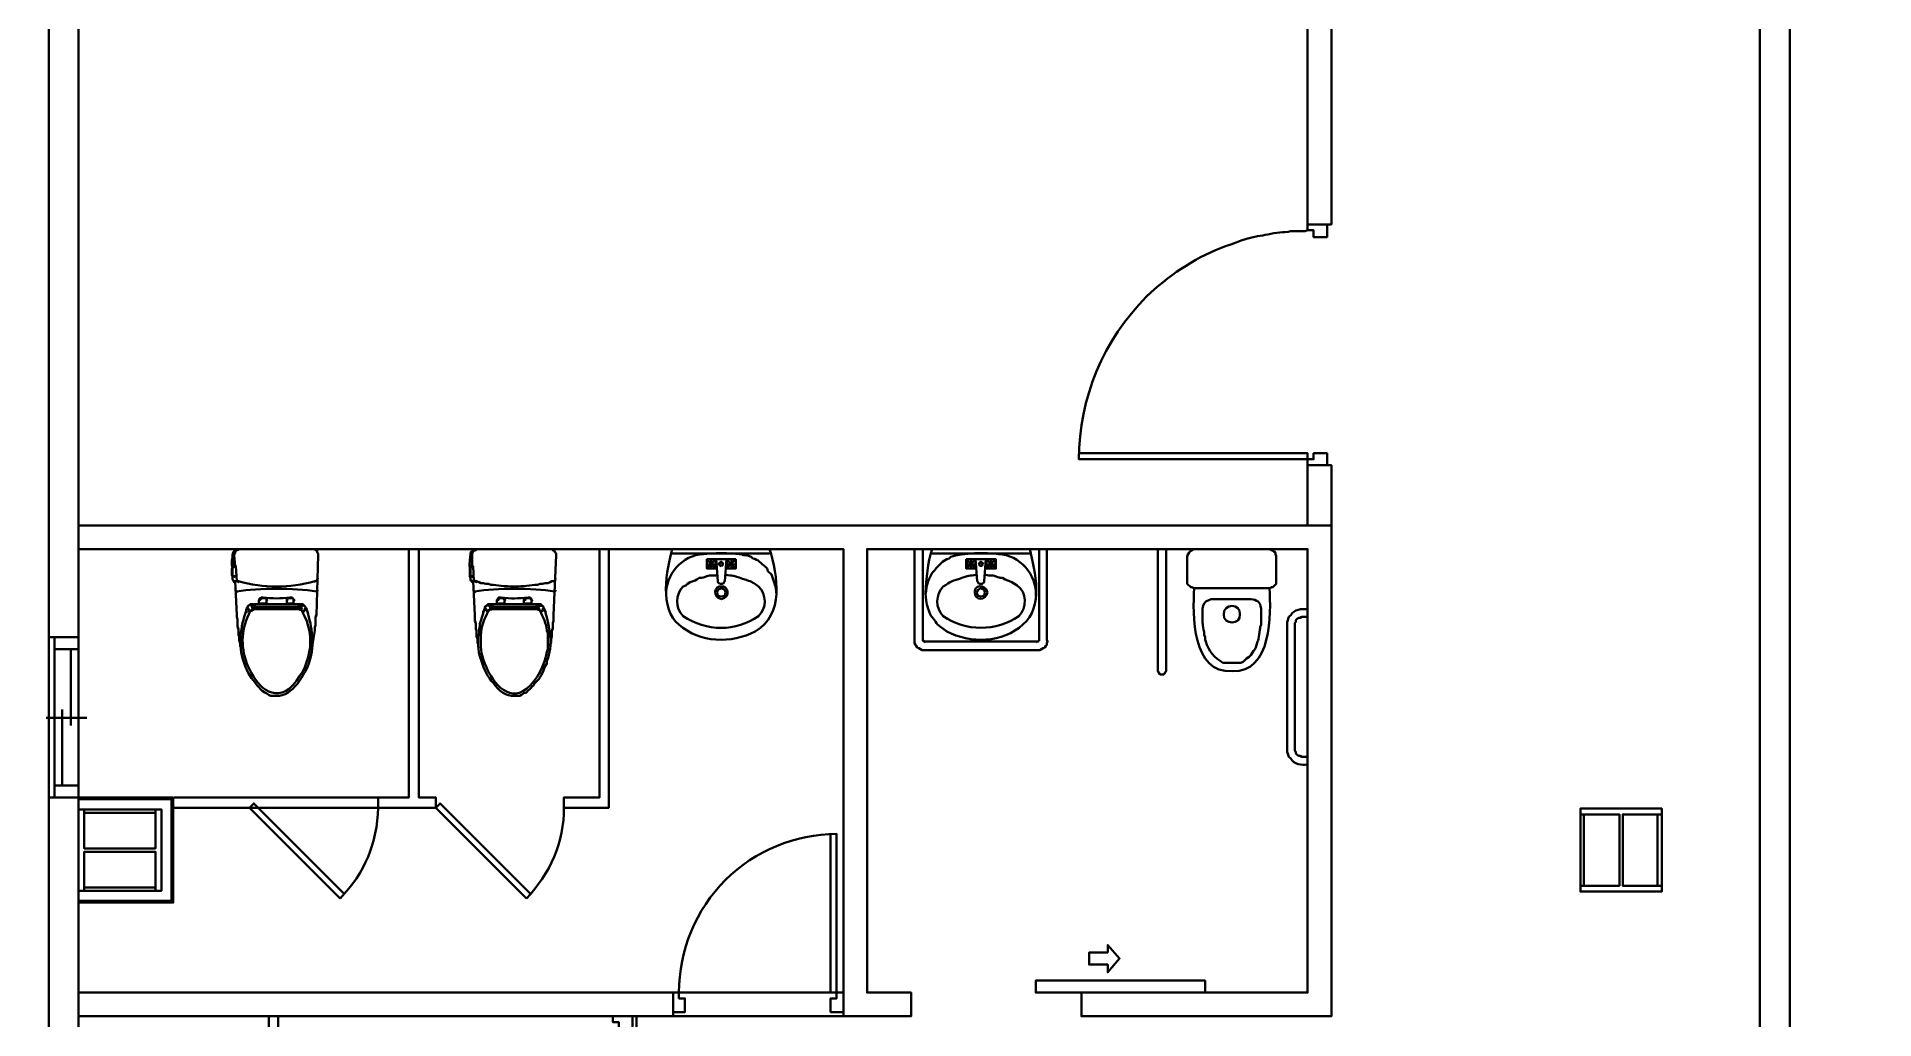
# Model space of a CAD drawing. Header units: millimetres. Extents: x 0 to 31017, y 0 to 21335.
# Drawn here: x 7143 to 8061, y 19159 to 19649 of the extents above; entities that cross this region are included whole.
import ezdxf
from ezdxf import colors
from ezdxf.entities.mleader import LeaderData, LeaderLine
from ezdxf.enums import TextEntityAlignment as Align
from ezdxf.math import Vec2, Vec3

# ---------------------------------------------------------------- set-up
doc = ezdxf.new("R2010")
doc.units = ezdxf.units.MM
doc.layers.add('PDF_幾何圖形', color=7, linetype='Continuous')
doc.styles.get("Standard").update_dxf_attribs({"font": 'arial.ttf'})

# ---------------------------------------------------------------- blocks, each defined once
blk = doc.blocks.new('_DetailCallout')
at = {"color": 0, "linetype": 'ByBlock', "lineweight": -2, "transparency": 16777216}
blk.add_line((8, 0), (-8, 0), dxfattribs=at)
blk.add_circle((0, 0), 8, dxfattribs=at)
at = {"color": 0, "transparency": 16777216}
for tag, p in [('視圖號碼', (0, 1)), ('圖紙號碼', (0, -6))]:
    blk.add_attdef(tag, text='', height=3, dxfattribs=at).set_placement(p, align=Align.CENTER)

msp = doc.modelspace()

# ---------------------------------------------------------------- linework, layer by layer
at = {"color": 251, "lineweight": 200, "true_color": 0x636466}
for points in [[(8003.78, 18611.16), (8003.78, 19818.2), (10159.06, 19818.2), (10159.06, 18790.18), (10028.88, 18790.18), (10028.88, 18666.5), (9409.22, 18666.5), (9409.22, 18017.47), (10161.06, 18017.47), (10161.06, 16827.55), (9459.02, 16827.55), (9459.02, 16867.77), (9410.49, 16867.77), (9410.49, 16827.55), (8708.75, 16827.55), (8708.75, 16867.77), (8660.22, 16867.77), (8660.22, 16827.55), (7959.75, 16827.55), (7959.75, 17468.15), (7204.9, 17468.15), (7204.9, 18611.16)], [(8018.78, 18596.16), (8018.78, 19803.2), (10144.06, 19803.2), (10144.06, 18805.18), (10013.88, 18805.18), (10013.88, 18681.5), (9394.22, 18681.5), (9394.22, 18002.47), (10146.06, 18002.47), (10146.06, 16842.55), (9474.02, 16842.55), (9474.02, 16882.77), (9395.49, 16882.77), (9395.49, 16842.55), (8723.75, 16842.55), (8723.75, 16882.77), (8645.22, 16882.77), (8645.22, 16842.55), (7974.75, 16842.55), (7974.75, 17483.15), (7219.9, 17483.15), (7219.9, 18596.16)]]:
    msp.add_lwpolyline(points, close=True, dxfattribs=at)
at = {"layer": 'PDF_幾何圖形', "color": 251, "lineweight": 200, "true_color": 0x636466}
msp.add_line((7148.59, 19878.67), (7148.59, 16284.82), dxfattribs=at)
for points in [[(7789.62, 19863.42), (7789.62, 19555.61), (7777.77, 19555.61), (7777.77, 19863.42)], [(7148.59, 19071.24), (7148.59, 19269.39), (7163.41, 19269.39), (7163.41, 19349.41), (7163.41, 19678.4), (7148.59, 19678.4), (7148.59, 19808.38)], [(7148.59, 19349.41), (7148.59, 19678.4)], [(7777.77, 19552.65), (7776.5, 19552.22), (7772.69, 19552.22)], [(7777.77, 19555.61), (7777.77, 19552.65), (7780.73, 19552.65), (7780.73, 19549.26), (7787.51, 19549.26), (7787.51, 19555.61)], [(7777.77, 19435.36), (7777.77, 19438.33), (7780.73, 19438.33), (7780.73, 19441.29), (7787.51, 19441.29), (7787.51, 19435.36)], [(7777.77, 19405.3), (7777.77, 19435.36), (7789.62, 19435.36), (7789.62, 19405.3), (7789.62, 19160.15), (7664.72, 19160.15), (7664.72, 19172.01), (7777.77, 19172.01), (7777.77, 19393.45), (7557.6, 19393.45), (7557.6, 19172.01), (7579.62, 19172.01), (7579.62, 19160.15), (7545.74, 19160.15), (7545.74, 19393.45), (7163.41, 19393.45)], [(7789.62, 19405.3), (7163.41, 19405.3)], [(7328.54, 19393.45), (7328.54, 19269.39), (7313.3, 19269.39), (7313.3, 19264.31), (7248.94, 19264.31), (7211.26, 19264.31)], [(7240.47, 19384.13), (7240.05, 19385.4), (7240.05, 19387.94), (7240.47, 19389.21), (7240.47, 19390.91), (7240.89, 19391.75), (7240.89, 19392.18), (7241.32, 19392.18), (7241.74, 19392.6), (7242.16, 19392.18)], [(7241.32, 19384.56), (7240.89, 19384.98), (7241.32, 19384.56), (7240.89, 19384.98), (7240.89, 19385.4), (7241.32, 19384.98), (7241.32, 19391.75)], [(7241.32, 19385.83), (7241.32, 19385.4), (7240.89, 19385.4), (7241.32, 19384.98)], [(7241.74, 19384.98), (7241.32, 19390.48), (7241.32, 19390.91), (7241.74, 19391.33), (7241.74, 19392.18), (7242.59, 19393.02), (7243.01, 19393.02), (7243.43, 19393.45), (7244.28, 19393.45), (7280.69, 19393.45), (7281.12, 19393.45), (7281.96, 19393.02), (7282.39, 19392.6), (7282.81, 19392.6), (7282.81, 19391.75), (7283.23, 19391.33), (7283.23, 19390.48), (7282.39, 19360.42), (7281.96, 19359.57), (7281.96, 19355.34), (7281.54, 19354.49), (7281.54, 19352.8)], [(7241.74, 19392.6), (7242.16, 19393.02), (7243.43, 19393.02)], [(7333.62, 19393.45), (7333.62, 19269.39), (7342.09, 19269.39), (7342.09, 19264.31), (7313.3, 19264.31)], [(7359.45, 19391.75), (7359.87, 19392.18), (7360.29, 19392.18), (7360.29, 19392.6), (7360.72, 19392.6), (7361.14, 19393.02), (7361.99, 19393.02), (7362.41, 19392.6)], [(7360.72, 19392.18), (7360.29, 19391.33), (7360.29, 19384.98), (7359.87, 19390.48), (7359.87, 19390.91), (7360.29, 19391.33), (7360.29, 19391.75), (7360.72, 19392.18), (7360.72, 19392.6), (7361.14, 19392.6), (7361.56, 19393.02), (7361.99, 19393.02)], [(7359.87, 19385.4), (7359.87, 19385.83)], [(7399.25, 19344.76), (7399.25, 19346.03), (7399.67, 19346.87), (7399.67, 19348.57), (7400.09, 19349.84), (7400.09, 19352.8), (7400.52, 19353.65), (7400.52, 19356.61), (7400.94, 19357.46), (7400.94, 19360.42), (7402.21, 19390.48), (7402.21, 19391.33), (7401.79, 19391.75), (7401.36, 19392.6), (7400.94, 19392.6), (7400.09, 19393.45), (7399.67, 19393.45), (7362.83, 19393.45)], [(7428.46, 19393.45), (7428.46, 19264.31), (7406.02, 19264.31), (7406.02, 19269.39), (7423.8, 19269.39), (7423.8, 19393.45)], [(7460.22, 19393.45), (7508.91, 19393.45)], [(7508.91, 19391.33), (7460.22, 19391.33)], [(7486.89, 19383.71), (7491.97, 19383.71), (7491.97, 19388.37), (7477.58, 19388.37), (7477.58, 19383.71), (7482.66, 19383.71)], [(7482.23, 19385.83), (7477.58, 19385.83)], [(7481.39, 19384.13), (7478, 19387.94)], [(7478, 19384.13), (7481.39, 19387.94)], [(7479.69, 19388.37), (7479.69, 19383.71)], [(7487.31, 19388.37), (7486.47, 19377.36), (7486.04, 19376.93), (7486.04, 19376.51), (7485.2, 19376.09), (7484.35, 19376.09), (7483.5, 19376.51), (7483.08, 19376.93), (7483.08, 19377.36), (7482.23, 19388.37)], [(7491.97, 19385.83), (7487.31, 19385.83)], [(7491.55, 19384.13), (7487.74, 19387.94)], [(7487.74, 19384.13), (7491.55, 19387.94)], [(7489.85, 19388.37), (7489.85, 19383.71)], [(7493.66, 19390.91), (7494.93, 19390.91), (7495.78, 19390.48), (7497.05, 19390.48), (7498.32, 19390.06), (7499.59, 19389.64), (7500.44, 19388.79)], [(7581.31, 19393.45), (7581.31, 19346.45), (7581.73, 19345.6), (7582.16, 19345.18), (7582.58, 19344.33), (7583.43, 19343.91), (7585.12, 19343.06), (7643.97, 19343.06), (7645.67, 19343.91), (7646.51, 19344.33), (7646.94, 19345.18), (7647.36, 19345.6), (7647.36, 19346.45), (7647.78, 19347.3), (7647.36, 19348.14), (7647.36, 19393.45)], [(7585.54, 19393.45), (7585.54, 19347.72), (7585.97, 19347.3)], [(7638.89, 19393.45), (7590.2, 19393.45)], [(7590.2, 19391.33), (7638.89, 19391.33)], [(7594.43, 19386.25), (7595.28, 19387.1), (7596.55, 19387.94), (7597.4, 19388.37), (7598.67, 19388.79), (7599.52, 19389.64)], [(7612.22, 19383.71), (7607.14, 19383.71), (7607.14, 19388.37), (7621.96, 19388.37), (7621.96, 19383.71), (7616.45, 19383.71)], [(7607.14, 19385.83), (7611.79, 19385.83), (7611.79, 19384.98), (7610.52, 19383.71), (7608.41, 19383.71), (7607.56, 19384.98), (7607.14, 19385.83), (7607.56, 19387.1), (7608.41, 19388.37), (7610.52, 19388.37), (7611.79, 19387.1), (7611.79, 19385.83)], [(7607.56, 19384.13), (7611.37, 19387.94)], [(7611.37, 19384.13), (7607.56, 19387.94)], [(7609.68, 19388.37), (7609.68, 19383.71)], [(7611.79, 19388.37), (7612.64, 19377.36), (7613.06, 19376.93), (7613.06, 19376.51), (7613.91, 19376.09), (7615.18, 19376.09), (7616.03, 19376.93), (7616.03, 19377.36), (7616.87, 19388.37)], [(7616.87, 19385.83), (7621.96, 19385.83)], [(7617.72, 19384.13), (7621.11, 19387.94)], [(7621.11, 19384.13), (7617.72, 19387.94)], [(7619.42, 19388.37), (7619.42, 19383.71)], [(7643.13, 19347.72), (7643.55, 19347.72), (7643.55, 19393.45)], [(7707.06, 19393.45), (7707.06, 19332.48), (7706.64, 19332.05), (7706.21, 19331.21), (7705.79, 19330.78), (7704.1, 19330.78), (7703.67, 19331.21), (7703.25, 19332.05), (7702.83, 19332.48), (7702.83, 19393.45)], [(7240.05, 19383.71), (7240.47, 19384.13), (7240.47, 19384.56), (7240.47, 19380.32), (7240.47, 19379.9), (7240.89, 19379.9)], [(7240.05, 19383.29), (7240.05, 19383.71), (7240.47, 19383.29)], [(7240.05, 19382.86), (7240.05, 19383.29), (7240.47, 19382.86)], [(7240.05, 19382.01), (7240.05, 19382.44), (7240.47, 19382.01), (7240.05, 19382.44), (7240.05, 19382.86), (7240.47, 19382.44)], [(7240.05, 19381.59), (7240.05, 19382.01), (7240.47, 19381.59), (7240.05, 19382.01), (7240.47, 19381.59)], [(7241.32, 19377.36), (7240.89, 19377.78), (7240.47, 19378.2), (7240.47, 19379.9), (7240.05, 19380.32), (7240.05, 19381.59), (7240.47, 19381.17)], [(7240.47, 19384.56), (7240.89, 19384.13), (7240.47, 19384.56), (7240.89, 19384.13), (7240.47, 19384.56), (7240.89, 19384.13), (7240.47, 19384.56), (7240.47, 19384.98), (7240.89, 19384.98), (7242.16, 19384.98), (7242.59, 19377.36), (7240.89, 19377.36), (7241.32, 19376.93), (7240.89, 19377.36), (7240.89, 19377.78), (7241.32, 19377.36), (7240.89, 19377.78), (7241.32, 19377.36), (7240.89, 19377.78)], [(7241.32, 19379.47), (7240.89, 19379.9), (7241.32, 19379.47), (7240.89, 19379.9), (7241.32, 19379.47), (7240.89, 19379.9), (7241.32, 19379.9), (7242.16, 19379.9)], [(7241.74, 19377.36), (7242.59, 19360.42), (7242.59, 19359.57), (7243.01, 19358.3), (7243.01, 19354.49), (7243.43, 19353.65), (7243.43, 19352.8), (7243.43, 19350.68), (7243.86, 19349.84), (7243.86, 19347.72), (7244.28, 19346.87), (7244.28, 19344.76)], [(7242.16, 19377.78), (7242.59, 19377.78), (7243.01, 19377.36), (7243.43, 19376.93), (7243.01, 19377.36), (7242.59, 19377.36), (7242.59, 19377.78)], [(7243.01, 19377.36), (7243.43, 19377.36), (7243.86, 19376.93)], [(7282.81, 19377.36), (7282.39, 19377.78), (7281.96, 19377.36), (7281.54, 19377.36), (7281.96, 19376.93)], [(7282.39, 19377.78), (7282.81, 19378.2), (7282.81, 19378.63), (7283.23, 19378.2)], [(7282.81, 19378.63), (7283.23, 19379.05)], [(7359.02, 19383.71), (7359.02, 19384.56), (7359.45, 19384.13), (7359.02, 19384.56), (7359.45, 19384.56), (7359.87, 19384.13)], [(7359.02, 19383.29), (7359.02, 19383.71), (7359.45, 19383.29)], [(7359.02, 19382.86), (7359.02, 19383.29), (7359.45, 19382.86)], [(7359.02, 19382.01), (7359.02, 19382.44), (7359.45, 19382.01), (7359.02, 19382.44), (7359.02, 19382.86), (7359.45, 19382.44)], [(7359.45, 19381.59), (7359.02, 19382.01), (7359.45, 19381.59), (7359.02, 19382.01), (7359.02, 19381.59), (7359.45, 19381.17)], [(7359.45, 19384.98), (7360.72, 19384.98), (7361.14, 19377.36), (7359.87, 19377.36), (7360.29, 19376.93), (7359.87, 19377.36), (7359.87, 19377.78), (7360.29, 19377.36)], [(7359.87, 19384.56), (7359.45, 19384.98), (7359.45, 19384.56), (7359.87, 19384.13), (7359.45, 19384.56), (7359.45, 19380.32), (7359.45, 19379.9), (7359.87, 19379.47)], [(7359.87, 19379.9), (7359.45, 19379.9), (7359.87, 19379.47), (7359.45, 19379.9)], [(7359.87, 19377.78), (7359.45, 19377.78), (7359.87, 19377.36), (7359.45, 19377.78), (7359.87, 19377.36)], [(7360.29, 19384.98), (7359.87, 19385.4), (7360.29, 19384.98), (7359.87, 19385.4), (7359.87, 19384.98), (7360.29, 19384.56)], [(7360.29, 19379.47), (7359.87, 19379.9), (7360.29, 19379.47), (7359.87, 19379.9), (7361.14, 19379.9)], [(7360.72, 19377.36), (7361.56, 19360.42), (7361.56, 19357.46), (7361.99, 19356.61), (7361.99, 19353.65), (7362.41, 19352.8), (7362.41, 19349.84), (7362.83, 19348.57), (7362.83, 19346.87), (7363.26, 19346.03), (7363.26, 19344.76)], [(7361.99, 19376.93), (7361.56, 19377.36), (7361.56, 19377.78), (7361.14, 19377.78), (7361.56, 19377.36), (7361.99, 19377.36), (7362.41, 19376.93), (7361.99, 19377.36), (7362.41, 19377.36), (7363.68, 19376.93), (7364.53, 19376.51), (7365.8, 19376.51), (7367.07, 19376.09), (7368.34, 19376.09), (7369.61, 19375.66), (7370.88, 19375.66)], [(7392.89, 19375.66), (7394.17, 19376.09), (7395.44, 19376.09), (7396.71, 19376.51), (7397.98, 19376.51), (7399.25, 19376.93), (7400.09, 19377.36), (7400.94, 19377.36), (7401.36, 19377.78), (7401.79, 19377.36)], [(7401.36, 19377.78), (7401.79, 19378.2), (7401.79, 19378.63), (7402.21, 19378.2)], [(7401.79, 19378.63), (7401.79, 19379.05)], [(7465.72, 19374.82), (7466.99, 19375.24), (7467.84, 19376.09), (7469.11, 19376.93), (7471.65, 19377.78), (7472.49, 19378.2), (7473.76, 19379.05), (7475.04, 19379.05), (7476.31, 19379.47), (7477.58, 19379.9), (7478.85, 19380.32), (7481.81, 19380.32), (7483.08, 19380.74)], [(7506.79, 19384.56), (7507.64, 19383.71), (7508.06, 19382.44), (7509.75, 19380.74), (7510.6, 19378.2)], [(7624.07, 19379.05), (7625.34, 19379.05), (7626.61, 19378.2), (7627.88, 19377.78), (7628.73, 19377.36), (7630, 19376.93), (7632.54, 19375.24)], [(7242.59, 19372.28), (7242.16, 19372.7), (7242.59, 19372.28)], [(7254.02, 19368.04), (7253.6, 19368.04), (7253.6, 19367.62), (7254.02, 19367.2)], [(7253.6, 19367.62), (7253.6, 19366.35), (7256.98, 19366.35), (7257.41, 19365.93), (7256.98, 19366.35), (7257.41, 19365.93)], [(7257.41, 19366.35), (7257.41, 19368.47), (7257.83, 19368.04), (7257.41, 19368.47), (7257.83, 19368.04), (7257.41, 19368.47), (7256.98, 19368.89), (7254.02, 19368.89)], [(7254.44, 19368.89), (7254.02, 19368.89), (7254.02, 19368.47), (7254.44, 19368.04), (7254.02, 19368.47), (7254.02, 19368.04), (7254.44, 19367.62)], [(7254.87, 19369.31), (7254.44, 19368.89), (7254.87, 19368.47), (7254.44, 19368.89), (7254.87, 19368.47)], [(7255.71, 19369.31), (7255.29, 19369.31), (7255.71, 19368.89), (7255.29, 19369.31), (7255.71, 19368.89), (7255.29, 19369.31), (7254.87, 19369.31), (7255.29, 19368.89), (7254.87, 19369.31), (7255.29, 19368.89)], [(7257.41, 19368.47), (7256.98, 19368.89), (7257.41, 19368.47)], [(7267.57, 19366.35), (7267.57, 19368.47), (7267.99, 19368.04), (7267.57, 19368.47), (7267.99, 19368.04), (7267.57, 19368.47), (7267.57, 19368.89), (7267.99, 19368.89), (7268.41, 19368.47)], [(7270.11, 19368.89), (7269.68, 19369.31), (7270.11, 19368.89), (7269.68, 19369.31), (7270.11, 19369.31), (7270.53, 19368.89), (7267.99, 19368.89)], [(7268.41, 19365.93), (7267.99, 19366.35), (7270.95, 19366.35), (7270.95, 19367.62), (7271.38, 19367.2)], [(7269.68, 19369.31), (7269.26, 19369.31), (7269.68, 19368.89), (7269.26, 19369.31), (7269.68, 19368.89), (7269.26, 19369.31)], [(7270.95, 19367.62), (7270.95, 19368.04), (7271.38, 19367.62), (7270.95, 19368.04), (7270.95, 19368.47), (7271.38, 19368.04), (7270.95, 19368.47), (7270.53, 19368.89), (7270.95, 19368.47)], [(7270.95, 19368.47), (7270.53, 19368.89), (7270.95, 19368.47)], [(7282.81, 19372.28), (7282.39, 19372.7), (7282.81, 19372.7), (7283.23, 19372.28)], [(7282.39, 19372.7), (7282.39, 19372.28), (7282.81, 19371.85), (7282.39, 19372.28)], [(7361.56, 19372.28), (7361.14, 19372.7), (7361.56, 19372.28), (7361.14, 19372.7), (7361.56, 19372.28), (7361.99, 19371.85)], [(7375.96, 19368.47), (7375.96, 19368.89), (7376.38, 19368.47), (7375.96, 19368.89), (7372.99, 19368.89), (7372.99, 19368.47), (7373.42, 19368.04), (7372.99, 19368.47), (7372.57, 19368.04), (7372.99, 19367.62), (7372.57, 19368.04), (7372.57, 19367.62), (7372.99, 19367.2)], [(7372.57, 19367.62), (7372.57, 19366.35), (7375.96, 19366.35), (7376.38, 19365.93), (7375.96, 19366.35), (7376.38, 19365.93), (7375.96, 19366.35), (7376.38, 19366.35), (7376.81, 19365.93), (7376.38, 19366.35), (7376.38, 19368.47), (7376.81, 19368.04), (7376.38, 19368.47), (7375.96, 19368.47), (7376.38, 19368.04)], [(7373.84, 19369.31), (7373.42, 19369.31), (7373.42, 19368.89), (7373.84, 19368.47), (7373.42, 19368.89), (7372.99, 19368.89), (7373.42, 19368.47)], [(7374.27, 19368.89), (7373.84, 19369.31), (7374.27, 19368.89), (7373.84, 19369.31), (7374.27, 19369.31), (7374.69, 19368.89), (7374.27, 19369.31), (7374.69, 19368.89), (7374.27, 19369.31), (7374.69, 19369.31), (7375.11, 19368.89)], [(7386.12, 19368.47), (7386.54, 19368.47), (7386.97, 19368.04), (7386.54, 19368.47), (7386.54, 19368.89), (7386.97, 19368.47)], [(7386.12, 19366.35), (7386.12, 19368.47), (7386.54, 19368.04)], [(7386.54, 19365.93), (7386.12, 19366.35), (7386.54, 19366.35), (7386.97, 19365.93), (7386.54, 19366.35), (7386.97, 19365.93), (7386.54, 19366.35), (7389.93, 19366.35), (7389.93, 19367.62), (7390.35, 19367.2)], [(7389.08, 19369.31), (7388.66, 19369.31), (7389.08, 19368.89), (7389.08, 19369.31), (7389.51, 19368.89), (7386.54, 19368.89)], [(7388.66, 19369.31), (7388.24, 19369.31), (7388.66, 19368.89), (7388.24, 19369.31), (7388.66, 19368.89), (7388.24, 19369.31)], [(7389.93, 19367.62), (7389.93, 19368.04), (7390.35, 19367.62), (7389.93, 19368.04)], [(7401.79, 19372.28), (7401.36, 19372.7), (7401.79, 19372.28), (7401.36, 19372.7), (7401.79, 19372.7), (7402.21, 19372.28)], [(7401.36, 19372.7), (7401.36, 19372.28), (7401.79, 19371.85)], [(7749.4, 19368.47), (7740.09, 19368.47), (7729.5, 19368.47), (7728.65, 19368.04), (7726.96, 19367.2)], [(7247.67, 19363.81), (7247.67, 19363.39), (7247.24, 19363.39), (7247.24, 19362.96), (7247.67, 19362.54)], [(7247.24, 19362.96), (7247.24, 19362.54), (7247.67, 19362.11), (7247.24, 19362.54), (7247.67, 19362.11), (7247.24, 19362.54), (7247.67, 19362.11), (7247.24, 19362.54), (7247.67, 19362.11), (7247.24, 19362.54), (7247.67, 19362.11)], [(7253.6, 19365.93), (7249.36, 19365.93), (7248.51, 19365.08), (7248.09, 19365.08), (7248.09, 19364.66), (7247.67, 19364.23), (7247.67, 19363.81), (7248.09, 19363.39)], [(7248.09, 19364.23), (7248.94, 19362.11), (7249.36, 19362.11)], [(7249.36, 19362.54), (7249.78, 19362.54), (7249.78, 19362.96), (7250.21, 19362.54), (7249.78, 19362.96), (7250.21, 19363.39), (7250.63, 19362.96), (7250.21, 19363.39), (7250.63, 19363.39), (7251.06, 19362.96), (7250.63, 19363.39), (7251.06, 19362.96), (7250.63, 19363.39), (7251.06, 19362.96), (7250.63, 19363.39), (7251.06, 19363.39), (7251.48, 19362.96)], [(7250.21, 19365.5), (7249.78, 19365.5), (7250.21, 19365.08), (7249.78, 19365.5), (7250.21, 19365.08), (7249.78, 19365.5), (7250.21, 19365.08), (7249.78, 19365.5), (7250.21, 19365.08), (7249.78, 19365.5), (7250.21, 19365.08), (7249.78, 19365.5), (7250.21, 19364.23), (7250.63, 19363.81), (7250.21, 19364.23), (7250.63, 19363.81), (7250.21, 19364.23), (7250.63, 19363.81), (7250.21, 19364.23), (7250.63, 19363.81), (7250.21, 19364.23), (7250.63, 19364.23), (7251.06, 19363.81), (7250.63, 19364.23), (7251.06, 19363.81)], [(7250.63, 19365.93), (7250.21, 19365.93), (7250.63, 19365.5)], [(7250.21, 19365.93), (7250.21, 19365.5), (7250.63, 19365.08)], [(7251.06, 19365.5), (7250.63, 19365.93), (7251.06, 19365.93), (7251.48, 19365.5)], [(7250.63, 19364.23), (7251.06, 19364.23), (7251.48, 19363.81), (7251.06, 19364.23), (7251.48, 19364.23), (7251.9, 19363.81), (7251.48, 19364.23), (7251.9, 19363.81), (7251.48, 19364.23), (7251.9, 19363.81), (7251.48, 19364.23), (7251.9, 19363.81), (7251.48, 19364.23), (7251.48, 19365.5), (7251.9, 19365.08), (7251.48, 19365.5), (7251.9, 19365.08)], [(7251.48, 19365.5), (7251.06, 19365.93), (7251.48, 19365.5)], [(7251.48, 19364.66), (7273.07, 19364.66)], [(7253.6, 19366.35), (7253.6, 19365.93), (7270.95, 19365.93), (7270.95, 19366.35)], [(7256.98, 19366.35), (7257.41, 19366.35), (7257.83, 19365.93), (7257.41, 19366.35), (7257.83, 19365.93)], [(7267.99, 19366.35), (7267.57, 19366.35), (7267.99, 19365.93), (7267.57, 19366.35), (7267.99, 19365.93), (7267.57, 19366.35), (7267.99, 19365.93)], [(7270.95, 19365.93), (7275.61, 19365.93), (7276.04, 19365.5), (7276.46, 19365.08), (7276.88, 19364.66)], [(7273.5, 19365.93), (7273.5, 19364.23), (7273.92, 19363.81), (7273.5, 19364.23), (7273.92, 19363.81), (7273.5, 19364.23), (7273.92, 19363.81), (7273.5, 19364.23), (7273.5, 19365.5), (7273.92, 19365.08), (7273.5, 19365.5), (7273.92, 19365.08)], [(7273.5, 19365.5), (7273.5, 19365.93), (7273.92, 19365.5), (7273.5, 19365.93), (7273.92, 19365.5), (7273.5, 19365.93), (7274.34, 19365.93), (7274.77, 19365.5), (7274.34, 19365.93), (7274.77, 19365.93), (7274.77, 19365.5), (7275.19, 19365.08), (7274.77, 19365.5), (7275.19, 19365.5), (7275.61, 19365.08), (7275.19, 19365.5), (7275.61, 19365.08), (7275.19, 19365.5), (7275.61, 19365.08), (7275.19, 19365.5), (7275.61, 19365.08), (7275.19, 19365.5), (7275.61, 19365.08)], [(7275.19, 19365.5), (7274.77, 19364.23), (7275.19, 19363.81), (7274.77, 19364.23), (7275.19, 19363.81), (7274.77, 19364.23), (7275.19, 19363.81), (7274.77, 19364.23), (7275.19, 19363.81), (7274.77, 19364.23), (7274.34, 19364.23), (7274.77, 19363.81), (7274.34, 19364.23), (7273.92, 19364.23), (7274.34, 19363.81), (7273.92, 19364.23), (7274.34, 19363.81)], [(7274.77, 19362.96), (7274.34, 19363.39), (7273.92, 19363.39), (7274.34, 19362.96)], [(7276.88, 19364.23), (7276.04, 19362.11), (7275.61, 19362.11), (7275.19, 19362.54), (7275.19, 19362.96), (7274.77, 19363.39), (7274.34, 19363.39), (7274.77, 19362.96), (7274.34, 19363.39), (7274.77, 19362.96), (7274.34, 19363.39)], [(7274.77, 19363.39), (7274.77, 19362.96), (7275.19, 19362.96), (7275.61, 19362.54)], [(7276.46, 19365.08), (7276.88, 19364.66), (7276.88, 19364.23), (7277.73, 19363.39)], [(7277.31, 19363.81), (7277.31, 19363.39), (7277.73, 19362.96)], [(7277.31, 19363.39), (7277.31, 19362.96), (7277.73, 19362.96), (7277.73, 19362.54), (7278.15, 19362.11), (7277.73, 19362.54), (7278.15, 19362.11), (7277.73, 19362.54), (7278.15, 19362.11), (7277.73, 19362.54), (7278.15, 19362.11), (7277.73, 19362.54), (7278.15, 19362.11)], [(7366.22, 19362.96), (7366.22, 19362.54), (7365.8, 19362.54), (7366.22, 19362.11), (7365.8, 19362.54), (7365.8, 19361.27), (7364.1, 19356.19), (7364.1, 19354.92), (7363.68, 19353.65), (7363.68, 19351.11), (7363.26, 19349.84)], [(7365.8, 19362.54), (7366.22, 19362.11)], [(7365.8, 19362.54), (7366.22, 19362.11)], [(7366.64, 19363.81), (7366.22, 19363.39), (7366.64, 19362.96)], [(7366.22, 19363.39), (7366.22, 19362.96), (7366.64, 19362.54)], [(7372.57, 19365.93), (7367.91, 19365.93), (7367.91, 19365.5), (7367.49, 19365.08), (7367.07, 19365.08), (7366.64, 19364.66), (7366.64, 19363.81), (7367.07, 19363.39)], [(7366.64, 19364.23), (7367.91, 19362.11), (7368.34, 19362.11)], [(7368.34, 19365.5), (7369.18, 19364.23), (7369.61, 19363.81), (7369.18, 19364.23), (7369.61, 19363.81), (7369.18, 19364.23), (7369.61, 19363.81), (7369.18, 19364.23), (7369.61, 19363.81), (7369.18, 19364.23), (7369.61, 19363.81), (7369.18, 19364.23), (7369.61, 19364.23), (7370.03, 19363.81), (7369.61, 19364.23), (7370.03, 19364.23), (7370.45, 19363.81), (7370.03, 19364.23), (7370.45, 19363.81), (7370.03, 19364.23), (7370.45, 19363.81), (7370.03, 19364.23), (7370.45, 19363.81), (7370.03, 19364.23), (7370.45, 19363.81), (7370.03, 19364.23), (7370.03, 19365.5), (7370.45, 19365.08), (7370.03, 19365.5), (7370.45, 19365.08)], [(7368.76, 19365.5), (7368.34, 19365.5), (7368.76, 19365.08), (7368.34, 19365.5), (7368.76, 19365.08), (7368.34, 19365.5), (7368.76, 19365.08), (7368.34, 19365.5), (7368.76, 19365.08)], [(7368.76, 19362.96), (7368.34, 19362.96), (7368.34, 19362.54), (7368.76, 19362.11)], [(7370.03, 19365.5), (7370.03, 19365.93), (7370.45, 19365.5), (7370.03, 19365.93), (7370.45, 19365.5), (7370.03, 19365.93), (7369.18, 19365.93), (7369.61, 19365.5), (7369.18, 19365.93), (7369.18, 19365.5), (7368.76, 19365.5), (7369.18, 19365.08), (7368.76, 19365.5), (7369.18, 19365.08)], [(7369.18, 19363.39), (7368.76, 19363.39), (7368.76, 19362.96), (7369.18, 19362.54)], [(7369.61, 19363.39), (7369.18, 19363.39), (7369.61, 19362.96)], [(7369.18, 19363.39), (7369.61, 19362.96)], [(7369.61, 19363.39), (7370.03, 19362.96)], [(7369.61, 19363.39), (7370.03, 19362.96)], [(7369.61, 19363.39), (7370.03, 19362.96)], [(7370.45, 19364.66), (7392.05, 19364.66)], [(7372.57, 19366.35), (7372.57, 19365.93), (7389.93, 19365.93), (7389.93, 19366.35)], [(7389.93, 19365.93), (7394.59, 19365.93), (7395.01, 19365.5), (7395.01, 19365.08), (7395.44, 19365.08), (7395.86, 19364.66), (7395.86, 19363.81), (7396.28, 19363.81), (7396.28, 19363.39), (7396.71, 19362.96)], [(7393.32, 19365.93), (7394.17, 19365.08), (7393.74, 19365.5), (7394.17, 19365.5), (7394.59, 19365.08), (7394.17, 19365.5), (7394.59, 19365.08), (7394.17, 19365.5), (7394.59, 19365.08), (7394.17, 19365.5), (7394.59, 19365.08), (7394.17, 19365.5), (7393.32, 19364.23), (7393.74, 19363.81), (7393.32, 19364.23), (7393.74, 19363.81), (7393.32, 19364.23), (7393.74, 19363.81), (7393.32, 19364.23), (7393.74, 19363.81), (7393.32, 19364.23), (7393.74, 19363.81), (7393.32, 19364.23), (7392.89, 19364.23), (7393.32, 19363.81), (7392.89, 19364.23), (7392.47, 19364.23), (7392.89, 19363.81), (7392.47, 19364.23), (7392.89, 19363.81), (7392.47, 19364.23), (7392.89, 19363.81), (7392.47, 19364.23), (7392.89, 19363.81), (7392.47, 19364.23), (7392.89, 19363.81), (7392.47, 19364.23), (7392.47, 19365.5), (7392.89, 19365.08), (7392.47, 19365.5), (7392.89, 19365.08)], [(7392.47, 19365.5), (7392.47, 19365.93), (7392.89, 19365.5), (7392.47, 19365.93), (7392.89, 19365.5), (7392.47, 19365.93), (7393.32, 19365.93), (7393.74, 19365.5), (7393.32, 19365.93), (7393.74, 19365.5), (7394.17, 19365.08)], [(7395.86, 19364.23), (7395.01, 19362.11), (7394.59, 19362.11), (7394.17, 19362.54), (7394.17, 19362.96), (7393.74, 19362.96), (7393.32, 19363.39), (7392.89, 19363.39), (7393.32, 19362.96), (7392.89, 19363.39), (7393.32, 19362.96), (7392.89, 19363.39), (7393.32, 19362.96), (7392.89, 19363.39)], [(7393.32, 19363.39), (7393.74, 19363.39), (7393.74, 19362.96), (7394.17, 19362.54)], [(7396.28, 19363.39), (7396.28, 19362.96), (7396.71, 19362.54), (7397.13, 19362.11), (7396.71, 19362.54), (7396.28, 19362.54), (7396.28, 19362.96)], [(7396.71, 19362.54), (7397.13, 19362.11)], [(7396.71, 19362.54), (7397.13, 19362.11)], [(7725.27, 19362.54), (7725.27, 19360.42)], [(7754.48, 19363.81), (7754.48, 19362.54), (7754.48, 19355.76), (7754.06, 19354.49)], [(7769.3, 19360.42), (7768.45, 19359.57), (7767.61, 19357.03), (7767.61, 19292.25), (7768.45, 19289.71), (7769.3, 19288.87)], [(7777.77, 19359.57), (7774.8, 19359.57), (7773.96, 19359.15), (7773.53, 19359.15), (7772.69, 19358.73), (7771.84, 19357.88), (7771.84, 19357.03), (7771.42, 19356.61), (7771.42, 19292.68), (7771.84, 19292.25), (7771.84, 19291.41), (7772.69, 19290.56), (7773.53, 19290.14), (7773.96, 19290.14), (7774.8, 19289.71), (7777.77, 19289.71)], [(7148.59, 19269.39), (7148.59, 19349.41), (7163.41, 19349.41)], [(7151.56, 19349.41), (7151.56, 19269.39)], [(7397.55, 19352.8), (7397.98, 19351.53), (7397.98, 19343.49), (7397.55, 19342.22)], [(7726.96, 19347.3), (7726.54, 19348.14), (7726.54, 19349.41), (7726.11, 19350.68), (7726.11, 19351.95), (7725.69, 19353.22)], [(7163.41, 19343.49), (7151.56, 19343.49)], [(7159.6, 19343.49), (7159.6, 19305.38)], [(7585.54, 19347.72), (7585.97, 19347.72), (7585.97, 19347.3), (7586.39, 19347.3), (7586.81, 19346.87)], [(7586.39, 19347.3), (7642.28, 19347.3), (7642.7, 19346.87)], [(7642.28, 19347.3), (7643.13, 19347.3), (7643.13, 19347.72), (7643.55, 19347.3)], [(7749.4, 19340.52), (7748.55, 19339.67), (7747.28, 19338.83), (7745.59, 19337.13), (7744.32, 19336.71), (7740.09, 19336.71), (7735.43, 19336.71)], [(7395.44, 19331.63), (7395.86, 19332.9), (7396.28, 19333.75), (7396.71, 19335.02), (7397.55, 19336.29), (7397.55, 19337.56)], [(7251.9, 19326.55), (7252.75, 19325.28), (7255.29, 19322.74), (7256.56, 19321.89)], [(7381.46, 19320.2), (7384, 19320.2), (7384.85, 19320.62), (7386.12, 19321.47), (7387.39, 19321.89)], [(7155.37, 19275.32), (7155.37, 19313.42)], [(7167.64, 19309.19), (7147.32, 19309.19)], [(7163.41, 19216.89), (7210.83, 19216.89), (7210.83, 19243.14), (7210.83, 19269.39), (7163.41, 19269.39), (7163.41, 19071.24), (7148.59, 19071.24), (7148.59, 18991.21)], [(7163.41, 19275.32), (7151.56, 19275.32)], [(7163.41, 19217.73), (7209.98, 19217.73), (7209.98, 19243.14), (7209.98, 19268.54), (7163.41, 19268.54)], [(7211.26, 19269.39), (7248.94, 19269.39), (7313.3, 19269.39)], [(7294.24, 19219), (7248.94, 19264.31), (7251.06, 19266.43), (7296.36, 19221.12)], [(7387.39, 19219), (7342.09, 19264.31), (7344.2, 19266.43), (7389.51, 19221.12)], [(7163.41, 19172.01), (7472.49, 19172.01)], [(7539.39, 19172.01), (7460.64, 19172.01), (7460.64, 19160.15), (7545.74, 19160.15), (7545.74, 19172.01), (7542.36, 19172.01), (7542.36, 19169.04), (7539.39, 19169.04), (7539.39, 19162.27), (7545.74, 19162.27)], [(7460.64, 19172.01), (7463.6, 19172.01), (7463.6, 19169.04), (7466.57, 19169.04), (7466.57, 19162.27), (7460.64, 19162.27)], [(7163.41, 19160.15), (7472.49, 19160.15)], [(7263.33, 19160.15), (7263.33, 19148.72), (7258.68, 19148.72), (7258.68, 19160.15)], [(7442.43, 19075.05), (7442.43, 19160.15), (7430.58, 19160.15), (7430.58, 19157.19), (7433.54, 19157.19), (7433.54, 19154.22), (7440.32, 19154.22), (7440.32, 19160.15)]]:
    msp.add_lwpolyline(points, dxfattribs=at)
for points in [[(7697.32, 19519.62, 0.198489), (7663.45, 19438.33), (7777.77, 19438.33), (7777.77, 19441.29), (7663.45, 19441.29)], [(7273.92, 19364.23), (7273.5, 19364.23), (7273.92, 19363.81), (7273.5, 19364.23, -0.044955), (7251.48, 19364.23), (7251.48, 19365.93)], [(7370.45, 19365.93), (7370.45, 19364.23, 0.046083), (7392.05, 19364.23), (7392.47, 19365.93)], [(7463.6, 19172.01, -0.199564), (7486.89, 19228.32, -0.195591), (7542.36, 19251.18), (7542.36, 19172.01), (7539.39, 19172.01), (7539.39, 19251.18)]]:
    msp.add_lwpolyline(points, format="xyb", dxfattribs=at)
for points in [[(7479.69, 19383.71), (7478.42, 19383.71), (7477.58, 19384.98), (7477.58, 19387.1), (7478.42, 19388.37), (7480.96, 19388.37), (7481.81, 19387.1), (7482.23, 19385.83), (7481.81, 19384.98), (7480.96, 19383.71)], [(7484.77, 19384.98), (7483.93, 19385.4), (7483.5, 19385.83), (7483.93, 19386.67), (7484.77, 19387.1), (7485.2, 19386.67), (7485.62, 19385.83)], [(7489.85, 19383.71), (7488.58, 19383.71), (7487.74, 19384.98), (7487.31, 19385.83), (7487.74, 19387.1), (7488.58, 19388.37), (7490.7, 19388.37), (7491.97, 19387.1), (7491.97, 19384.98), (7490.7, 19383.71)], [(7615.6, 19385.83), (7615.18, 19385.4), (7614.33, 19384.98), (7613.49, 19385.83), (7613.91, 19386.67), (7614.33, 19387.1), (7615.18, 19386.67)], [(7621.96, 19385.83), (7621.53, 19384.98), (7620.69, 19383.71), (7618.15, 19383.71), (7617.3, 19384.98), (7616.87, 19385.83), (7617.3, 19387.1), (7618.15, 19388.37), (7620.69, 19388.37), (7621.53, 19387.1)], [(7758.71, 19373.97), (7721.03, 19373.97), (7720.61, 19373.97), (7720.19, 19374.39), (7719.34, 19374.39), (7717.64, 19376.09), (7717.64, 19390.06), (7718.49, 19391.75), (7719.34, 19392.6), (7720.19, 19393.02), (7721.03, 19393.45), (7758.71, 19393.45), (7760.41, 19392.6), (7760.83, 19392.18), (7761.68, 19391.75), (7761.68, 19390.91), (7762.1, 19390.06), (7762.1, 19376.09), (7760.41, 19374.39), (7759.56, 19374.39), (7759.14, 19373.97)], [(7360.29, 19384.56), (7359.87, 19384.98)], [(7242.59, 19372.28), (7242.16, 19372.7)], [(7242.59, 19372.28), (7242.16, 19372.7)], [(7243.01, 19371.85), (7242.59, 19372.28)], [(7256.14, 19368.89), (7255.71, 19369.31)], [(7270.53, 19368.89), (7270.11, 19368.89), (7270.11, 19369.31)], [(7283.23, 19372.28), (7282.81, 19372.7)], [(7361.56, 19372.28), (7361.14, 19372.28), (7361.14, 19372.7)], [(7389.08, 19368.89), (7388.66, 19369.31)], [(7389.51, 19368.47), (7389.51, 19368.89), (7389.93, 19368.47), (7389.51, 19368.89), (7389.08, 19368.89)], [(7389.93, 19368.04), (7389.93, 19368.47), (7389.51, 19368.47)], [(7484.77, 19369.74), (7483.08, 19370.16), (7482.66, 19371.85), (7483.08, 19373.12), (7484.77, 19373.97), (7486.47, 19373.12), (7486.89, 19371.85), (7486.47, 19370.16)], [(7616.45, 19371.85), (7616.03, 19370.16), (7614.33, 19369.74), (7613.06, 19370.16), (7612.22, 19371.85), (7613.06, 19373.12), (7614.33, 19373.97), (7616.03, 19373.12)], [(7251.48, 19365.5), (7251.06, 19365.93)], [(7274.34, 19362.96), (7273.92, 19363.39)], [(7366.22, 19362.11), (7365.8, 19362.54)], [(7366.22, 19362.11), (7365.8, 19362.54)], [(7370.03, 19362.96), (7369.61, 19363.39)], [(7370.03, 19362.96), (7369.61, 19363.39)], [(7393.74, 19362.96), (7393.32, 19363.39)], [(7397.13, 19362.11), (7396.71, 19362.54)], [(7397.13, 19362.11), (7396.71, 19362.54)], [(7201.94, 19222.82), (7204.9, 19222.82), (7204.9, 19263.46), (7201.94, 19263.46), (7201.94, 19243.99), (7166.37, 19243.99), (7166.37, 19263.46), (7163.41, 19263.46), (7163.41, 19222.82), (7166.37, 19222.82), (7166.37, 19242.29), (7201.94, 19242.29)], [(7166.37, 19261.77), (7166.37, 19263.46), (7201.94, 19263.46), (7201.94, 19261.77)], [(7914.1, 19225.36), (7914.1, 19222.39), (7954.75, 19222.39), (7954.75, 19225.36), (7935.27, 19225.36), (7935.27, 19260.92), (7954.75, 19260.92), (7954.75, 19263.89), (7914.1, 19263.89), (7914.1, 19260.92), (7933.58, 19260.92), (7933.58, 19225.36)], [(7914.1, 19225.36), (7914.1, 19260.92), (7915.8, 19260.92), (7915.8, 19225.36)], [(7952.63, 19225.36), (7952.63, 19260.92), (7954.75, 19260.92), (7954.75, 19225.36)], [(7166.37, 19222.82), (7166.37, 19224.51), (7201.94, 19224.51), (7201.94, 19222.82)], [(7677.84, 19191.91), (7677.84, 19195.72), (7683.77, 19188.94), (7677.84, 19182.17), (7677.84, 19185.98), (7668.53, 19185.98), (7668.53, 19191.91)], [(7726.54, 19172.01), (7726.54, 19177.93), (7641.86, 19177.93), (7641.86, 19172.01)]]:
    msp.add_lwpolyline(points, close=True, dxfattribs=at)
msp.add_arc((7262.49, 19447.31), 72.5, 254.7636, 285.2364, dxfattribs=at)
for points in [[(7766.34, 19551.8), (7763.61, 19551.83), (7758.16, 19550.68), (7755.33, 19550.11)], [(7772.69, 19552.22), (7769.24, 19552.44), (7769.04, 19551.96), (7766.34, 19551.8)], [(7734.16, 19543.75), (7721, 19538.63), (7707.55, 19529.42), (7697.32, 19519.62)], [(7755.33, 19550.11), (7748.16, 19549.22), (7741, 19546.15), (7734.16, 19543.75)], [(7241.32, 19391.75), (7241.9, 19392.41), (7242.63, 19392.9), (7243.43, 19393.02)], [(7359.02, 19384.13), (7358.85, 19387.53), (7359.21, 19388.75), (7359.45, 19391.75)], [(7360.72, 19392.18), (7361.29, 19392.83), (7362.03, 19393.33), (7362.83, 19393.45)], [(7463.6, 19355.76), (7453.6, 19363.18), (7457.34, 19383.38), (7460.22, 19393.45)], [(7457.25, 19370.16), (7456.58, 19380.67), (7465.28, 19390.63), (7475.88, 19390.91)], [(7475.88, 19390.91), (7479.66, 19391.7), (7489.7, 19391.42), (7493.66, 19390.91)], [(7500.44, 19388.79), (7503.47, 19388.23), (7504.34, 19386.38), (7506.79, 19384.56)], [(7508.91, 19393.45), (7512.79, 19380.05), (7516.37, 19360.67), (7501.71, 19352.38)], [(7590.2, 19393.45), (7587.76, 19386.3), (7587.22, 19378.9), (7586.81, 19371.43)], [(7590.2, 19381.59), (7591.84, 19383.37), (7592.38, 19384.44), (7594.43, 19386.25)], [(7599.52, 19389.64), (7604.9, 19391.63), (7617.47, 19391.78), (7623.23, 19390.91)], [(7623.23, 19390.91), (7633.83, 19390.63), (7642.52, 19380.67), (7641.86, 19370.16)], [(7635.5, 19355.76), (7645.96, 19364.48), (7641.68, 19382.2), (7638.89, 19393.45)], [(7359.45, 19377.78), (7359.59, 19380.38), (7358.85, 19378.51), (7359.02, 19381.59)], [(7486.47, 19380.74), (7490.93, 19379.89), (7490.25, 19380.58), (7495.36, 19378.63)], [(7495.36, 19378.63), (7500.96, 19376.79), (7498.79, 19377.78), (7503.4, 19374.82)], [(7510.6, 19378.2), (7511.67, 19375.68), (7512.16, 19373.77), (7512.29, 19371.01)], [(7586.81, 19371.01), (7587.58, 19375.78), (7587.5, 19376.96), (7590.2, 19381.59)], [(7595.7, 19374.82), (7599.85, 19377.27), (7598.91, 19377.17), (7603.75, 19378.63)], [(7603.75, 19378.63), (7608.86, 19380.58), (7608.17, 19379.89), (7612.64, 19380.74)], [(7611.37, 19371.85), (7610.83, 19375.18), (7616.61, 19376.66), (7617.72, 19371.85)], [(7616.45, 19380.74), (7619.91, 19379.69), (7619.08, 19381.12), (7624.07, 19379.05)], [(7282.39, 19372.28), (7271.03, 19374.1), (7253.9, 19374.13), (7242.59, 19372.28)], [(7269.26, 19369.31), (7264.46, 19368.76), (7260.54, 19368.63), (7255.71, 19369.31)], [(7401.36, 19372.28), (7390.13, 19374.06), (7372.72, 19374.16), (7361.56, 19372.28)], [(7370.88, 19375.66), (7373.54, 19375.09), (7379.09, 19374.71), (7381.89, 19374.82)], [(7388.24, 19369.31), (7383.4, 19368.78), (7379.56, 19368.6), (7374.69, 19369.31)], [(7381.89, 19374.82), (7385.19, 19374.71), (7389.56, 19375.36), (7392.89, 19375.66)], [(7465.72, 19360), (7461.59, 19363.78), (7461.77, 19371.01), (7465.72, 19374.82)], [(7484.77, 19368.47), (7479.97, 19369.57), (7481.45, 19375.36), (7484.77, 19374.82)], [(7484.77, 19374.82), (7488.09, 19375.36), (7489.58, 19369.57), (7484.77, 19368.47)], [(7503.4, 19374.82), (7507.35, 19371.01), (7507.53, 19363.78), (7503.4, 19360)], [(7586.81, 19371.43), (7587.34, 19365.2), (7587.36, 19366.19), (7589.35, 19360.42)], [(7595.7, 19360), (7591.58, 19363.78), (7591.75, 19371.01), (7595.7, 19374.82)], [(7617.72, 19371.85), (7616.9, 19367.71), (7611.51, 19367.38), (7611.37, 19371.85)], [(7632.54, 19375.24), (7637.49, 19372.21), (7637.62, 19363.78), (7633.39, 19360)], [(7740.09, 19332.48), (7719.92, 19331.15), (7720.32, 19360.8), (7721.03, 19373.97)], [(7758.71, 19373.97), (7759.49, 19360.99), (7759.89, 19331.55), (7740.09, 19332.48)], [(7749.4, 19368.47), (7752.53, 19368.08), (7754.13, 19367.1), (7754.48, 19363.81)], [(7247.24, 19362.54), (7244.63, 19355.28), (7242.99, 19344.84), (7245.97, 19337.56)], [(7249.36, 19362.54), (7245.04, 19354.18), (7244.23, 19345.19), (7247.67, 19336.29)], [(7273.92, 19363.39), (7266.3, 19363.39), (7258.68, 19363.39), (7251.06, 19363.39)], [(7275.19, 19362.54), (7282.81, 19349.22), (7279.42, 19334.01), (7268.84, 19323.59)], [(7279, 19337.56), (7281.61, 19345.67), (7280.28, 19354.49), (7277.73, 19362.54)], [(7368.34, 19362.54), (7366.26, 19358.33), (7364.8, 19355.07), (7364.53, 19350.26)], [(7392.89, 19363.39), (7385.13, 19363.39), (7377.37, 19363.39), (7369.61, 19363.39)], [(7394.17, 19362.54), (7395.53, 19359.47), (7397.45, 19356.27), (7397.55, 19352.8)], [(7397.55, 19337.56), (7401.02, 19345.57), (7398.75, 19354.53), (7396.71, 19362.54)], [(7503.4, 19360), (7492.07, 19352.04), (7477.31, 19352.23), (7465.72, 19360)], [(7589.35, 19360.42), (7594.03, 19354.47), (7591.27, 19356.9), (7597.4, 19352.38)], [(7633.39, 19360), (7622.37, 19352.23), (7606.61, 19352.15), (7595.7, 19360)], [(7725.27, 19362.54), (7725, 19364.27), (7725.53, 19366.09), (7726.96, 19367.2)], [(7725.69, 19353.22), (7725.28, 19356.61), (7725.15, 19356.72), (7725.27, 19360.42)], [(7735.85, 19360.84), (7735.43, 19366.34), (7744.64, 19366.55), (7743.9, 19360.84)], [(7743.9, 19360.84), (7744.74, 19355.48), (7735.46, 19355.45), (7735.85, 19360.84)], [(7777.77, 19363.39), (7774.73, 19363.77), (7770.9, 19363.39), (7769.3, 19360.42)], [(7281.54, 19352.8), (7281.18, 19350.4), (7280.88, 19347.01), (7280.27, 19344.76)], [(7363.26, 19349.84), (7363.17, 19345.62), (7363.07, 19341.41), (7364.95, 19337.56)], [(7364.53, 19350.26), (7364.39, 19345.08), (7364.4, 19341.07), (7366.64, 19336.29)], [(7501.71, 19352.38), (7490, 19346.05), (7473.69, 19346.63), (7463.6, 19355.76)], [(7597.4, 19352.38), (7609.05, 19346.12), (7625.53, 19346.58), (7635.5, 19355.76)], [(7754.06, 19354.49), (7754.04, 19353.52), (7753.23, 19347.96), (7752.79, 19347.3)], [(7397.55, 19342.22), (7396.37, 19335.14), (7392.77, 19328.28), (7387.39, 19323.59)], [(7735.43, 19336.71), (7731.51, 19339.04), (7727.94, 19342.74), (7726.96, 19347.3)], [(7752.79, 19347.3), (7750.99, 19341.28), (7751.78, 19344.98), (7749.4, 19340.52)], [(7245.97, 19337.56), (7247.07, 19333.42), (7249.19, 19329.75), (7251.9, 19326.55)], [(7247.67, 19336.29), (7250.77, 19328.07), (7258.8, 19316.56), (7268.84, 19323.59)], [(7262.49, 19320.2), (7270.21, 19319.46), (7276.97, 19331.26), (7279, 19337.56)], [(7364.95, 19337.56), (7366.14, 19333.39), (7367.83, 19329.58), (7370.88, 19326.55)], [(7366.64, 19336.29), (7369.41, 19328.33), (7377.81, 19316.34), (7387.39, 19323.59)], [(7391.62, 19326.55), (7394.14, 19328.8), (7393.73, 19329.15), (7395.44, 19331.63)], [(7256.56, 19321.89), (7260.06, 19320.09), (7258.1, 19320.15), (7262.49, 19320.2)], [(7370.88, 19326.55), (7373.07, 19323.27), (7377.21, 19319.5), (7381.46, 19320.2)], [(7387.39, 19321.89), (7388.62, 19323.27), (7390.86, 19324.98), (7391.62, 19326.55)], [(7769.3, 19288.87), (7770.9, 19285.9), (7774.73, 19285.51), (7777.77, 19285.9)], [(7313.3, 19264.31), (7312.6, 19246.46), (7306.75, 19231.93), (7294.24, 19219)], [(7406.02, 19264.31), (7406.43, 19247.38), (7399.03, 19231.06), (7387.39, 19219)]]:
    msp.add_open_spline(points, degree=3, dxfattribs=at)

# ---------------------------------------------------------------- leaders
at = {"color": 175, "true_color": 0x4554a5}
ml = msp.add_multileader_block('Standard', dxfattribs=at)
ml.set_content('_DetailCallout', color=(69, 84, 165), scale=15)
ml.set_attribute('視圖號碼', '冷凍庫', width=0)
ml.set_attribute('圖紙號碼', 'B機', width=0)
ml.set_leader_properties()
ml.build(insert=Vec2(0, 0))
ml.multileader.update_dxf_attribs({"leader_type": 0})
ctx = ml.context
ctx.base_point, ctx.plane_origin = Vec3(7638.95, 20123.64), Vec3(7758.95, 20123.64)
notes = []
notes.append((ctx, [(0, (0, 0, 0), (0, 0), (1, 0), 1, [])]))
ctx.block.insert = Vec3(7758.95, 20123.64)
ml = msp.add_multileader_block('Standard', dxfattribs=at)
ml.set_content('_DetailCallout', color=(69, 84, 165), scale=15)
ml.set_attribute('視圖號碼', '冷凍庫', width=0)
ml.set_attribute('圖紙號碼', 'C機', width=0)
ml.set_leader_properties()
ml.build(insert=Vec2(0, 0))
ml.multileader.update_dxf_attribs({"leader_type": 0})
ctx = ml.context
ctx.base_point, ctx.plane_origin = Vec3(8059.19, 20123.64), Vec3(8179.19, 20123.64)
notes.append((ctx, [(0, (0, 0, 0), (0, 0), (1, 0), 1, [])]))
ctx.block.insert = Vec3(8179.19, 20123.64)
ml = msp.add_multileader_block('Standard', dxfattribs=at)
ml.set_content('_DetailCallout', color=(69, 84, 165), scale=15)
ml.set_attribute('視圖號碼', '冷凍庫', width=0)
ml.set_attribute('圖紙號碼', 'D機', width=0)
ml.set_leader_properties()
ml.build(insert=Vec2(0, 0))
ml.multileader.update_dxf_attribs({"leader_type": 0})
ctx = ml.context
ctx.base_point, ctx.plane_origin = Vec3(8479.43, 20123.64), Vec3(8599.43, 20123.64)
notes.append((ctx, [(0, (0, 0, 0), (0, 0), (1, 0), 1, [])]))
ctx.block.insert = Vec3(8599.43, 20123.64)
ml = msp.add_multileader_block('Standard', dxfattribs=at)
ml.set_content('_DetailCallout', color=(69, 84, 165), scale=15)
ml.set_attribute('視圖號碼', '冷凍庫', width=0)
ml.set_attribute('圖紙號碼', 'E機', width=0)
ml.set_leader_properties()
ml.build(insert=Vec2(0, 0))
ml.multileader.update_dxf_attribs({"leader_type": 0})
ctx = ml.context
ctx.base_point, ctx.plane_origin = Vec3(8899.67, 20123.64), Vec3(9019.67, 20123.64)
notes.append((ctx, [(0, (0, 0, 0), (0, 0), (1, 0), 1, [])]))
ctx.block.insert = Vec3(9019.67, 20123.64)
ml = msp.add_multileader_block('Standard', dxfattribs=at)
ml.set_content('_DetailCallout', color=(69, 84, 165), scale=15)
ml.set_attribute('視圖號碼', '冷凍庫', width=0)
ml.set_attribute('圖紙號碼', 'A機', width=0)
ml.set_leader_properties()
ml.build(insert=Vec2(0, 0))
ml.multileader.update_dxf_attribs({"leader_type": 0})
ctx = ml.context
ctx.base_point, ctx.plane_origin = Vec3(7218.83, 20123.01), Vec3(7338.83, 20123.01)
notes.append((ctx, [(0, (0, 0, 0), (0, 0), (1, 0), 1, [])]))
ctx.block.insert = Vec3(7338.83, 20123.01)
at = {"color": 251, "true_color": 0x636466}
ml = msp.add_multileader_block('Standard', dxfattribs=at)
ml.set_content('_DetailCallout', color=(99, 100, 102), scale=15)
ml.set_attribute('視圖號碼', '冷凍庫', width=0)
ml.set_attribute('圖紙號碼', 'C', width=0)
ml.set_leader_properties()
ml.build(insert=Vec2(0, 0))
ml.multileader.update_dxf_attribs({"leader_type": 0})
ctx = ml.context
ctx.base_point, ctx.plane_origin = Vec3(8184, 19512.64), Vec3(8304, 19512.64)
notes.append((ctx, [(0, (0, 0, 0), (0, 0), (1, 0), 1, [])]))
ctx.block.insert = Vec3(8304, 19512.64)
at = {"color": 175, "true_color": 0x4554a5}
ml = msp.add_multileader_block('Standard', dxfattribs=at)
ml.set_content('_DetailCallout', color=(69, 84, 165), scale=15)
ml.set_attribute('視圖號碼', '冷藏庫', width=0)
ml.set_attribute('圖紙號碼', 'A機', width=0)
ml.set_leader_properties()
ml.build(insert=Vec2(0, 0))
ml.multileader.update_dxf_attribs({"leader_type": 0})
ctx = ml.context
ctx.base_point, ctx.plane_origin = Vec3(13190.86, 19361.87), Vec3(13310.86, 19361.87)
notes.append((ctx, [(0, (0, 0, 0), (0, 0), (1, 0), 1, [])]))
ctx.block.insert = Vec3(13310.86, 19361.87)
for ctx, leaders in notes:
    for number, flags, end, landing, length, lines in leaders:
        leader = LeaderData()
        leader.index, (leader.has_last_leader_line, leader.has_dogleg_vector, leader.attachment_direction) = number, flags
        leader.last_leader_point, leader.dogleg_vector, leader.dogleg_length = Vec3(end), Vec3(landing), length
        for number, points, colour, breaks in lines:
            line = LeaderLine()
            line.index, line.vertices, line.color, line.breaks = number, Vec3.list(points), colors.encode_raw_color(colour), breaks
            leader.lines.append(line)
        ctx.leaders.append(leader)

doc.saveas('drawing.dxf')
